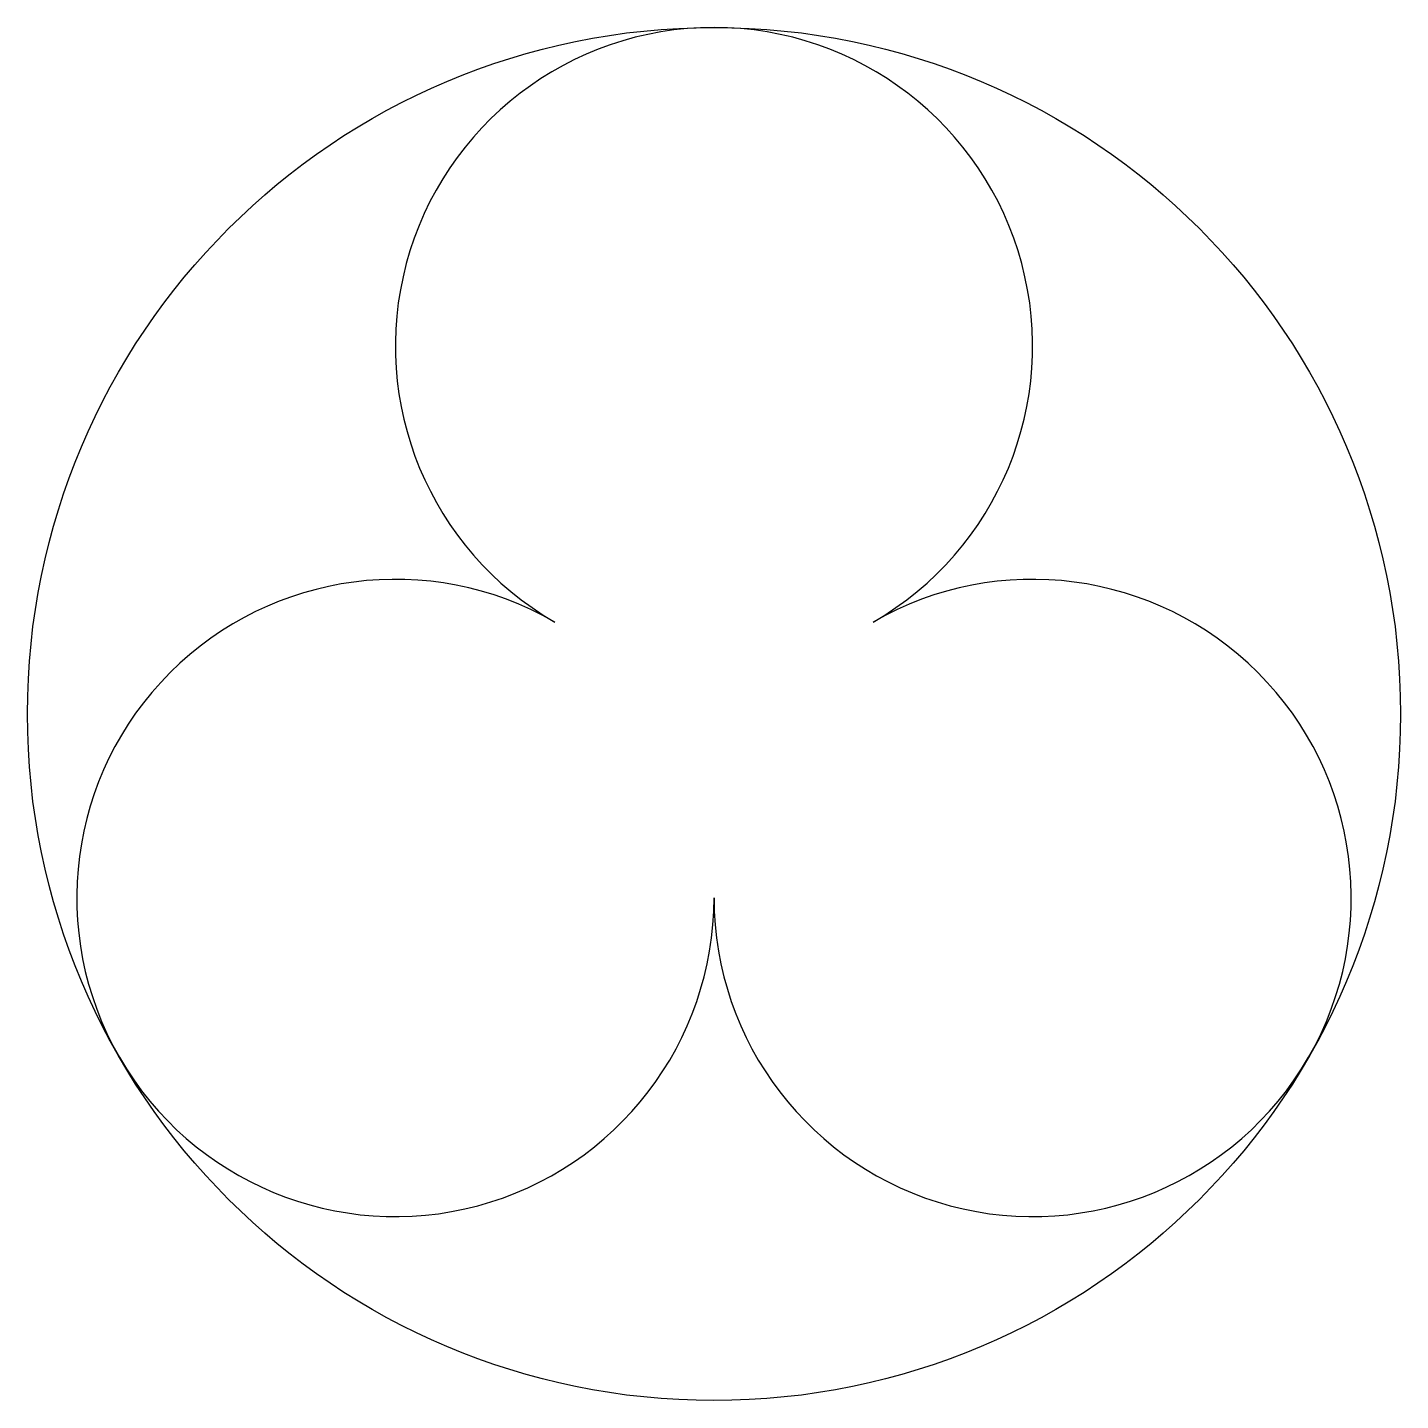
# Model space of a CAD drawing. Extents: x -33.3 to 33.3, y -33.3 to 33.3.
import ezdxf

# ---------------------------------------------------------------- set-up
doc = ezdxf.new("R2010")
doc.units = 0
doc.layers.add('MODELSKETCH_VISIBLE', color=7, linetype='CONTINUOUS')

msp = doc.modelspace()

# ---------------------------------------------------------------- linework, layer by layer
at = {"layer": 'MODELSKETCH_VISIBLE'}
msp.add_circle((0, 0), 33.349, dxfattribs=at)
for centre, start, end in [((0, 17.872), 300, 240), ((-15.478, -8.936), 60, 0), ((15.478, -8.936), 180, 120)]:
    msp.add_arc(centre, 15.478, start, end, dxfattribs=at)

doc.saveas('drawing.dxf')
